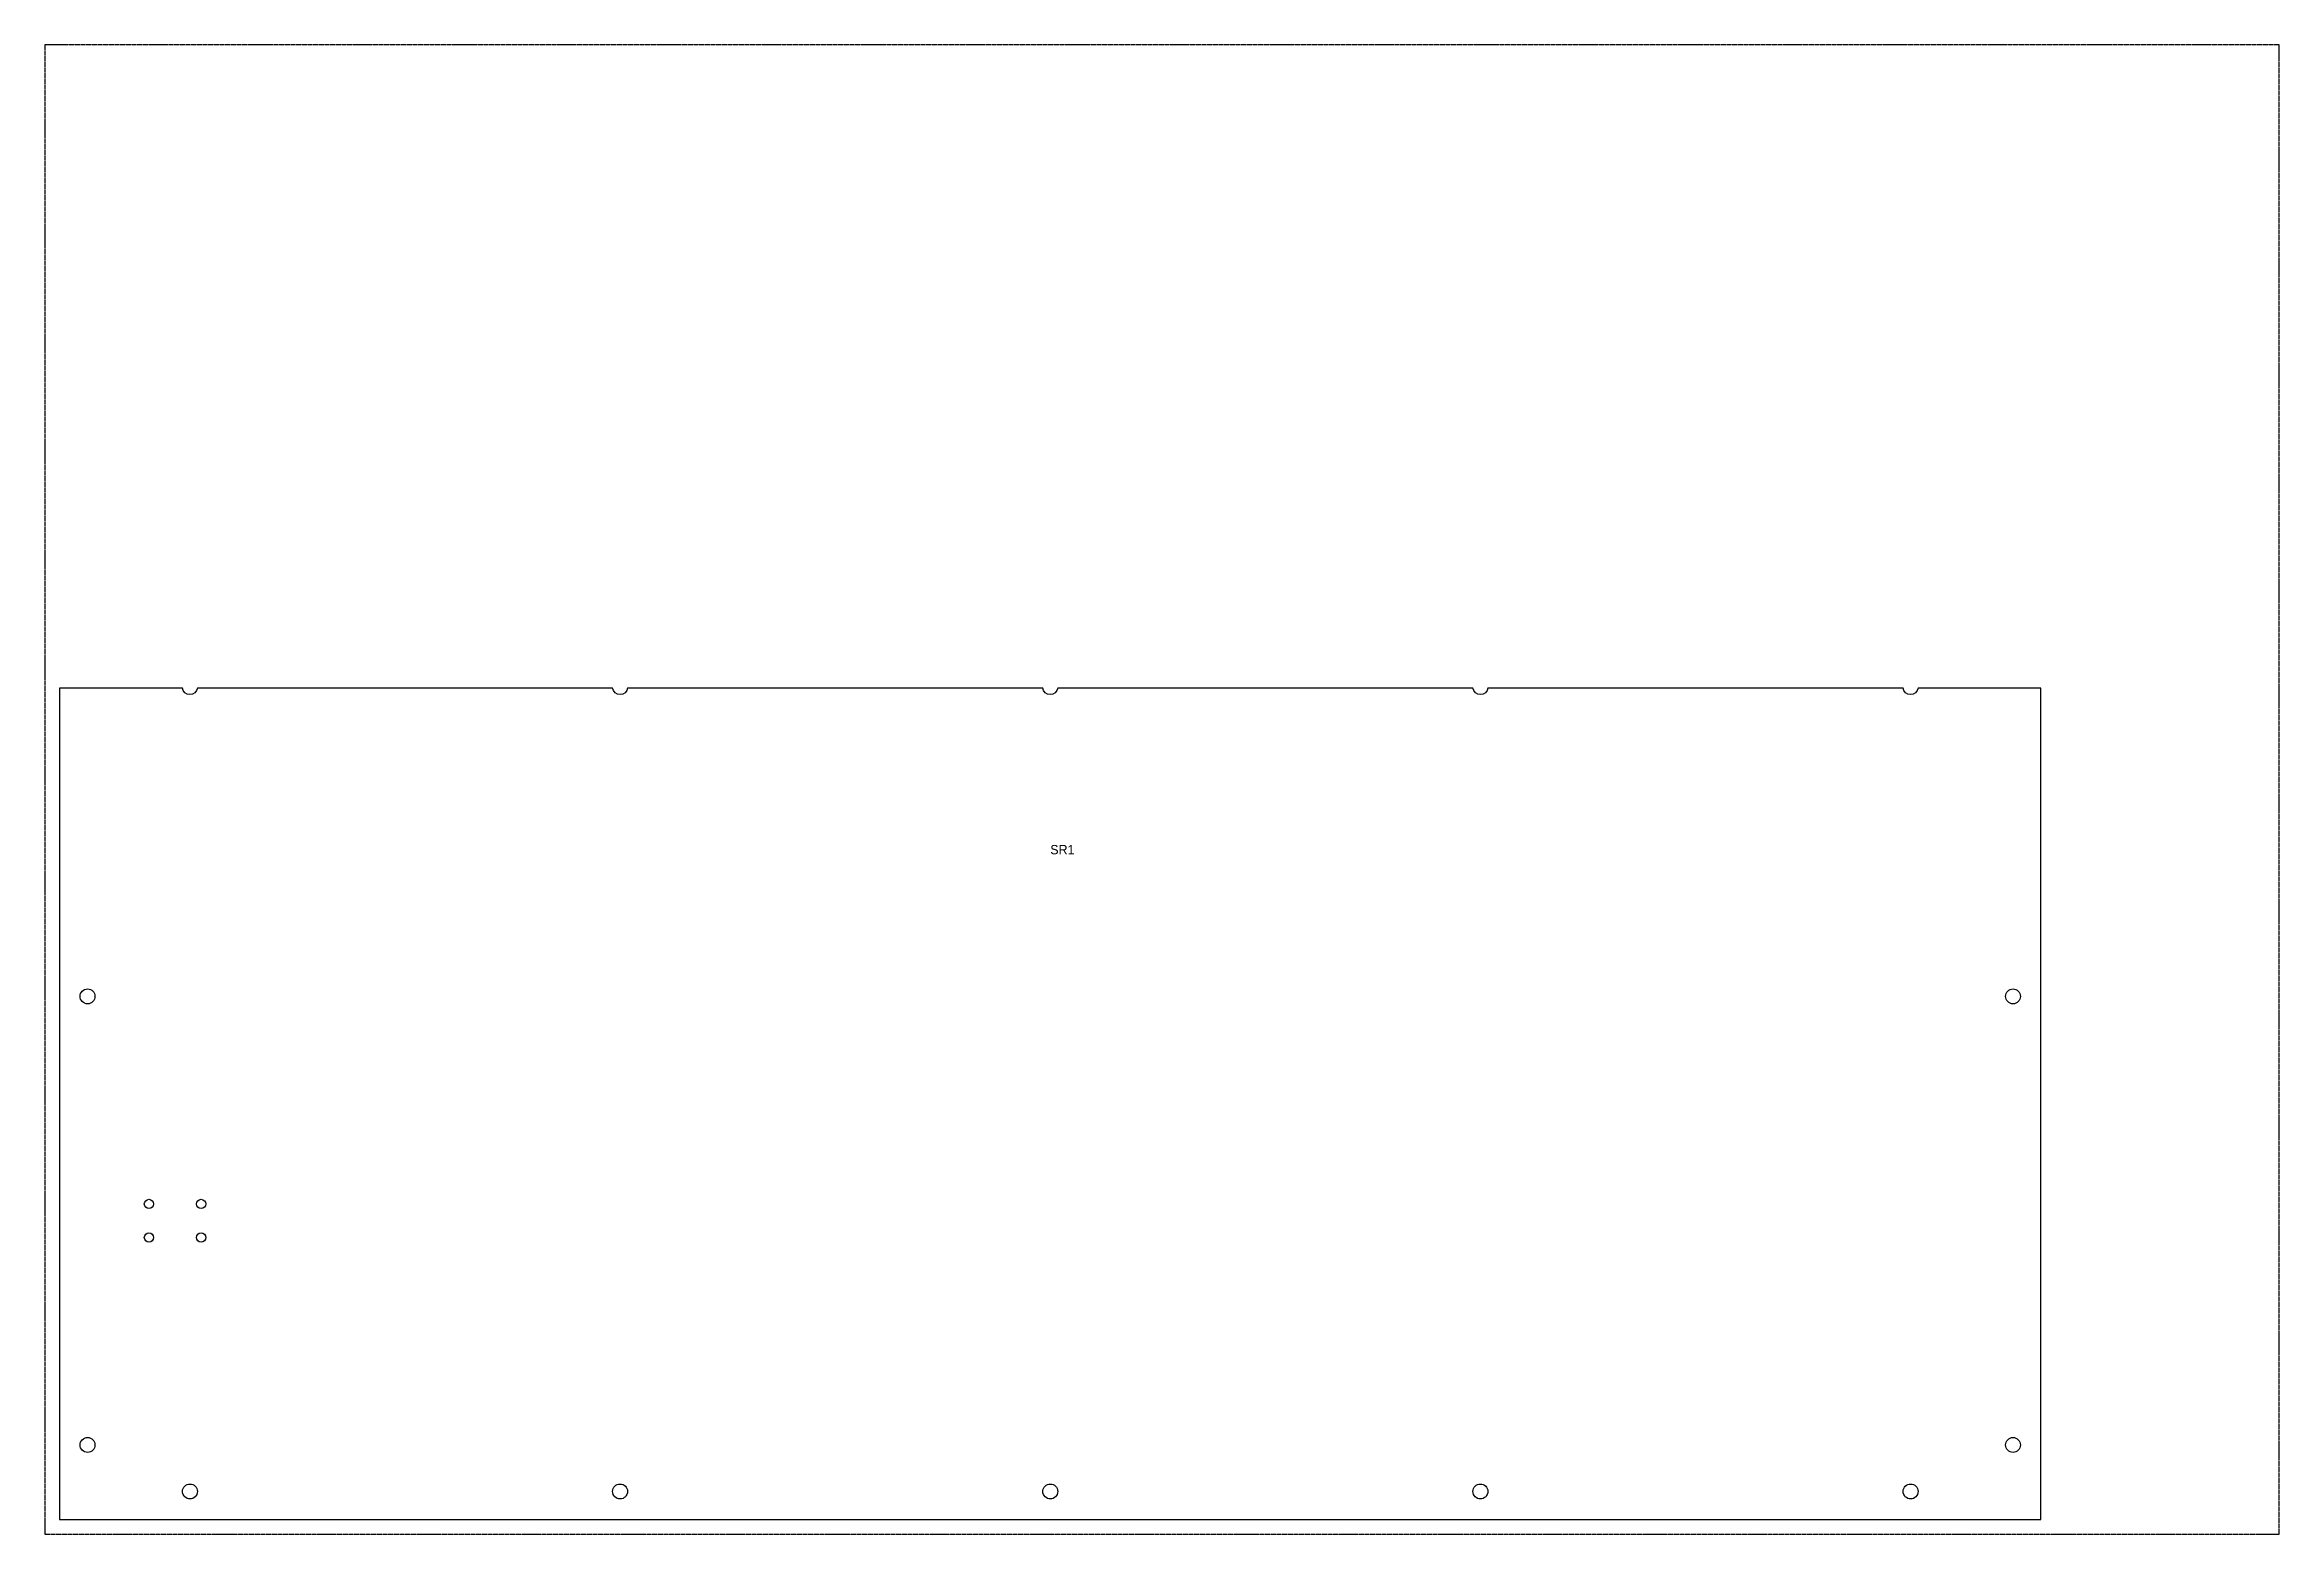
# Model space of a CAD drawing. Header units: millimetres. Extents: x 0 to 1200, y 0 to 800.
import ezdxf

# ---------------------------------------------------------------- set-up
doc = ezdxf.new("R2010")
doc.units = ezdxf.units.MM
doc.linetypes.add('DASHED', pattern=[1.524, 1.27, -0.254])
for name, color, linetype in [('CUT', 7, 'CONTINUOUS'), ('NOTES', 8, 'CONTINUOUS'), ('SHEET', 5, 'DASHED')]:
    doc.layers.add(name, color=color, linetype=linetype)

msp = doc.modelspace()

# ---------------------------------------------------------------- linework, layer by layer
at = {"layer": 'CUT'}
msp.add_lwpolyline([(8, 8), (1072, 8), (1072, 454.5), (1006, 454.5, -0.881917), (998, 454.5), (775, 454.5, -0.881917), (767, 454.5), (544, 454.5, -0.881917), (536, 454.5), (313, 454.5, -0.881917), (305, 454.5), (82, 454.5, -0.881917), (74, 454.5), (8, 454.5)], format="xyb", close=True, dxfattribs=at)
for centre, radius in [((23, 288.9), 4), ((1057, 288.9), 4), ((56, 177.4), 2.5), ((84, 177.4), 2.5), ((56, 159.4), 2.5), ((84, 159.4), 2.5), ((23, 48), 4), ((1057, 48), 4), ((78, 23), 4), ((309, 23), 4), ((540, 23), 4), ((771, 23), 4), ((1002, 23), 4)]:
    msp.add_circle(centre, radius, dxfattribs=at)
at = {"layer": 'SHEET'}
msp.add_lwpolyline([(0, 0), (1200, 0), (1200, 800), (0, 800)], close=True, dxfattribs=at)

# ---------------------------------------------------------------- texts
at = {"layer": 'NOTES'}
msp.add_text('SR1', height=5, dxfattribs=at).set_placement((540, 365.2))

doc.saveas('drawing.dxf')
